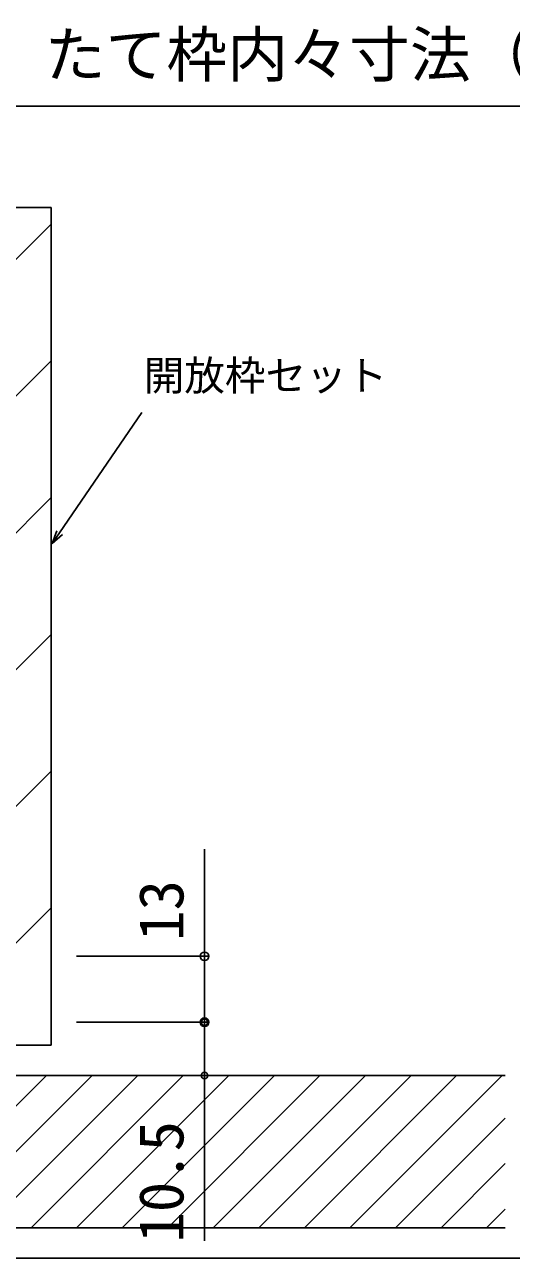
# Model space of a CAD drawing. Units: millimetres, scale not verified. Extents: x -525 to 525, y -783 to 780.
# Drawn here: x 212.4 to 308.3, y -619.6 to -376.5 of the extents above; entities that cross this region are included whole.
import ezdxf
from ezdxf.enums import TextEntityAlignment as Align

# ---------------------------------------------------------------- set-up
doc = ezdxf.new("R2010")
doc.units = ezdxf.units.MM
doc.header["$LTSCALE"] = 4
for name, color, linetype in [('0-3_YKK_12', 2, 'Continuous'), ('0-5_YKK_D', 6, 'Continuous'), ('0-7_YSS_K', 3, 'Continuous')]:
    doc.layers.add(name, color=color, linetype=linetype)
doc.styles.add('ＭＳ ゴシック', font='')
doc.styles.get('ＭＳ ゴシック').set_extended_font_data('MS Gothic')

msp = doc.modelspace()

# ---------------------------------------------------------------- linework, layer by layer
at = {"layer": '0-3_YKK_12'}
for p, q in [((307.123, -583.556), (185.623, -583.557)), ((207.622, -610.593), (234.658, -583.557)), ((207.623, -592.632), (216.698, -583.557)), ((207.623, -601.612), (225.678, -583.557)), ((213.638, -613.557), (243.639, -583.557)), ((222.619, -613.557), (252.619, -583.557)), ((231.599, -613.557), (261.599, -583.557)), ((240.579, -613.557), (270.58, -583.557)), ((249.56, -613.557), (279.56, -583.557)), ((258.54, -613.557), (288.54, -583.557)), ((267.52, -613.557), (297.521, -583.556)), ((276.501, -613.557), (306.501, -583.556)), ((285.481, -613.557), (307.123, -591.915)), ((294.461, -613.556), (307.123, -600.895)), ((303.442, -613.556), (307.123, -609.876)), ((307.123, -613.556), (186.623, -613.557)), ((-77.377, -619.561), (468.623, -619.559))]:
    msp.add_line(p, q, dxfattribs=at)
at = {"layer": '0-5_YKK_D'}
for p, q in [((409.723, -392.561), (207.623, -392.561)), ((222.623, -560.061), (248.823, -560.061)), ((222.623, -573.061), (248.823, -573.061)), ((222.623, -573.061), (248.823, -573.061)), ((222.623, -583.561), (248.823, -583.561))]:
    msp.add_line(p, q, dxfattribs=at)
for points in [[(217.823, -478.704), (219.262, -476.599), (235.448, -452.925)], [(219.826, -476.985), (217.823, -478.704), (218.698, -476.213)], [(247.823, -573.061), (247.823, -560.061), (247.823, -538.934)], [(247.823, -573.061), (247.823, -583.561), (247.823, -616.111)]]:
    msp.add_lwpolyline(points, dxfattribs=at)
for centre, radius in [((247.823, -560.061), 0.85), ((247.823, -573.061), 0.85), ((247.823, -573.061), 0.637), ((247.823, -583.561), 0.637)]:
    msp.add_circle(centre, radius, dxfattribs=at)
at = {"layer": '0-7_YSS_K'}
for p, q in [((217.623, -412.561), (-111.466, -412.561)), ((217.623, -412.561), (217.623, -577.561)), ((207.823, -425.616), (217.623, -415.816)), ((207.823, -452.557), (217.623, -442.757)), ((207.823, -479.497), (217.623, -469.697)), ((207.823, -506.438), (217.623, -496.638)), ((207.823, -533.379), (217.623, -523.579)), ((207.823, -560.32), (217.623, -550.52)), ((217.623, -577.561), (209.281, -577.561)), ((217.551, -577.532), (217.623, -577.46))]:
    msp.add_line(p, q, dxfattribs=at)

# ---------------------------------------------------------------- texts
at = {"layer": '0-5_YKK_D', "style": 'ＭＳ ゴシック'}
for s, height, p in [('たて枠内々寸法（DW-49）', 8.798, (216.32, -389.425)), ('開放枠セット', 5.865, (235.857, -450.334))]:
    msp.add_text(s, height=height, dxfattribs=at).set_placement(p, align=Align.BOTTOM_LEFT)
for s, p in [('13', (246.323, -557.002)), ('10.5', (246.323, -616.452))]:
    msp.add_text(s, height=8.798, rotation=90, dxfattribs=at).set_placement(p, align=Align.BOTTOM_LEFT)

doc.saveas('drawing.dxf')
